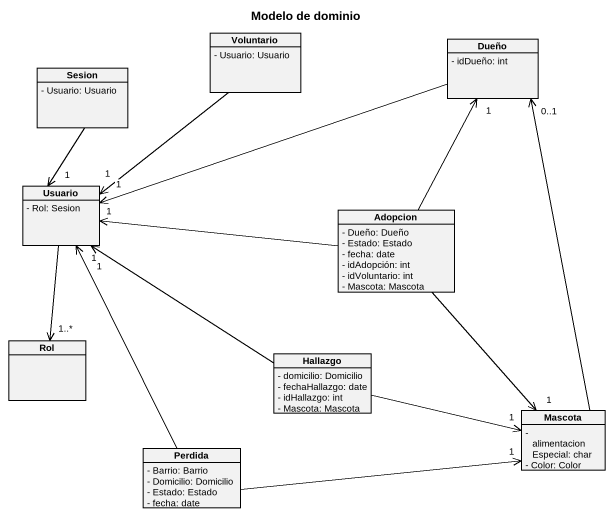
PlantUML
@startuml
title Modelo de dominio
hide circle
hide empty members
skinparam classAttributeIconSize 0
class Voluntario {
  - Usuario: Usuario
}
class Dueño {
  - idDueño: int
}
class Sesion {
  - Usuario: Usuario
}
class Usuario {
  - Rol: Sesion
}
class Adopcion {
  - Dueño: Dueño
  - Estado: Estado
  - fecha: date
  - idAdopción: int
  - idVoluntario: int
  - Mascota: Mascota
}
class Rol
class Hallazgo {
  - domicilio: Domicilio
  - fechaHallazgo: date
  - idHallazgo: int
  - Mascota: Mascota
}
class Mascota {
  - alimentacionEspecial: char
  - Color: Color
}
class Perdida {
  - Barrio: Barrio
  - Domicilio: Domicilio
  - Estado: Estado
  - fecha: date
}
Voluntario --> "1" Usuario
Dueño -left-> "1" Usuario
Sesion --> "1" Usuario
Usuario --> "1..*" Rol
Adopcion -up-> "1" Dueño
Adopcion -left-> "1" Usuario
Adopcion --> "1" Mascota
Hallazgo -up-> "1" Usuario
Hallazgo -right-> "1" Mascota
Mascota -up-> "0..1" Dueño
Perdida -up-> "1" Usuario
Perdida -right-> "1" Mascota
@enduml
